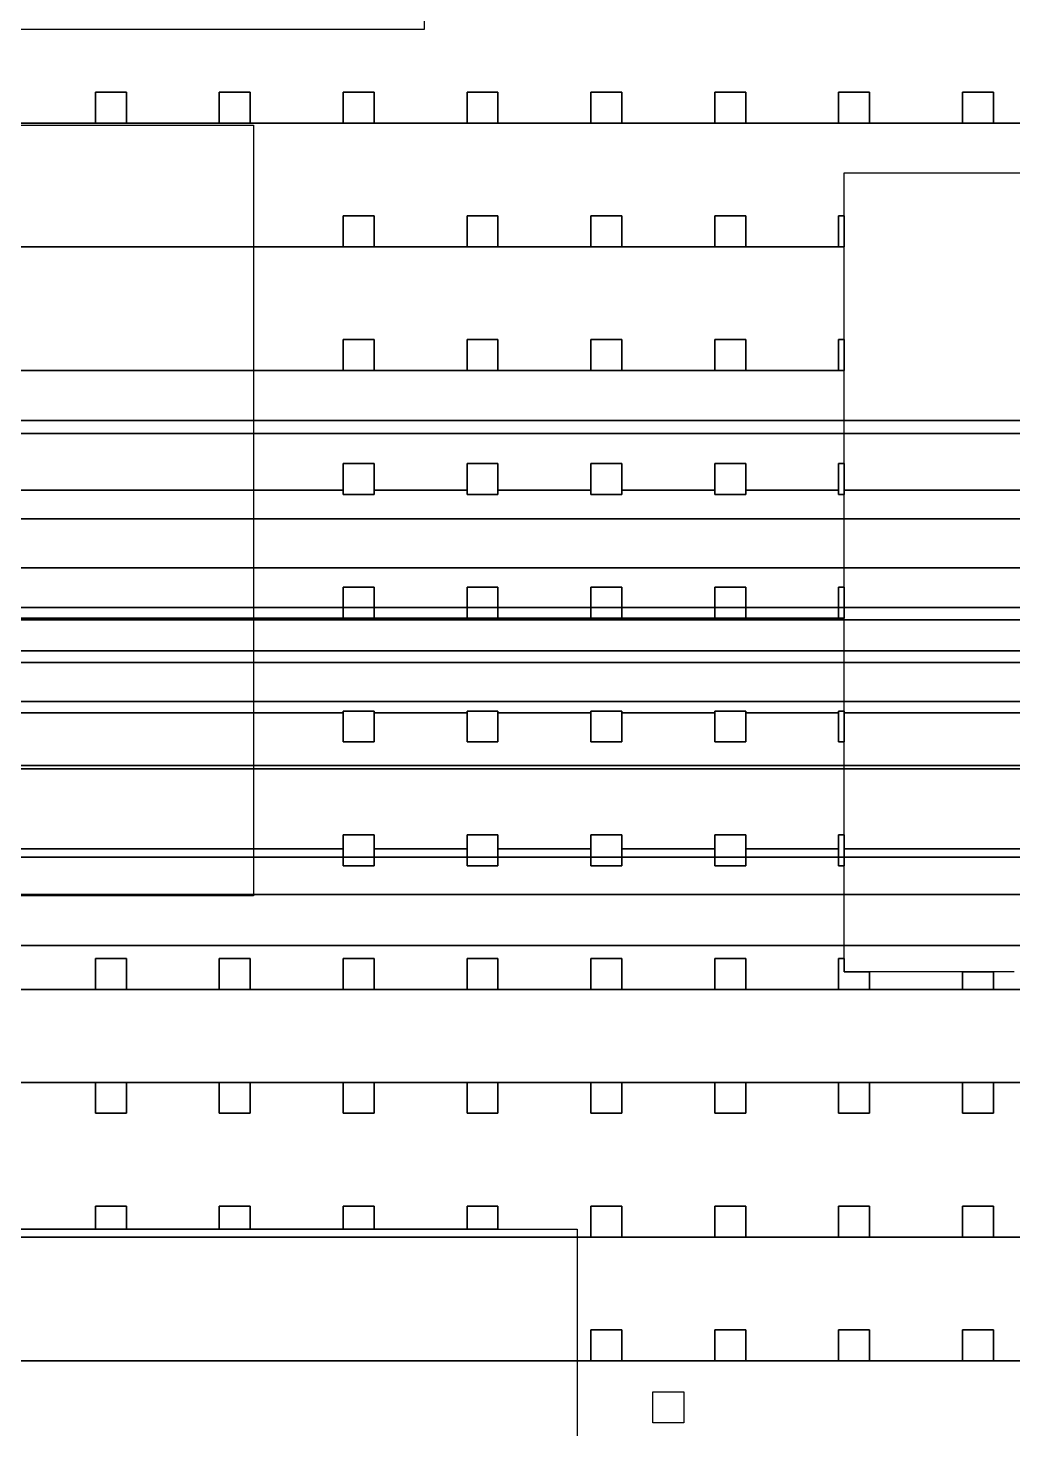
# Model space of a CAD drawing. Extents: x -3500 to 3500, y -3500 to 3500.
# Drawn here: x -517 to 278, y -18 to 1114 of the extents above; entities that cross this region are included whole.
import ezdxf

# ---------------------------------------------------------------- set-up
doc = ezdxf.new("R2010")
doc.units = 0
for name, color, linetype in [('L5D0', 3, 'CONTINUOUS'), ('L5D100', 7, 'CONTINUOUS'), ('L5D101', 6, 'CONTINUOUS'), ('L5D102', 5, 'CONTINUOUS'), ('L5D99', 4, 'CONTINUOUS')]:
    doc.layers.add(name, color=color, linetype=linetype)

# ---------------------------------------------------------------- blocks, each defined once
blk = doc.blocks.new('ground_main_5')
at = {"layer": 'L5D0'}
for points in [[(411.609, 786.8215), (-551.7845, 786.8215)], [(-551.7845, 786.8215), (411.609, 786.8215)], [(348.423, 717.7765), (-534.919, 717.7765)], [(-534.919, 717.7765), (348.423, 717.7765)], [(344.325, 646.2115), (-564.3335, 646.2115)], [(-564.3335, 646.2115), (344.325, 646.2115)], [(357.5455, 611.149), (-1568.5735, 611.149)], [(-1568.5735, 611.149), (357.5455, 611.149)], [(396.665, 570.2155), (-1623.469, 570.2155)], [(-1623.469, 570.2155), (396.665, 570.2155)], [(1694.657, 515.6925), (-1634.043, 515.6925)], [(-1634.043, 515.6925), (1694.657, 515.6925)], [(1699.8735, 444.347), (-1587.079, 444.347)], [(-1587.079, 444.347), (1699.8735, 444.347)], [(479.247, 373.182), (-2334.91, 373.182)], [(-2334.91, -149.2405), (-2334.91, 373.182), (479.247, 373.182)]]:
    blk.add_lwpolyline(points, dxfattribs=at)
blk = doc.blocks.new('TOP_main_5_one_hole')
at = {"layer": 'L5D102'}
blk.add_lwpolyline([(-12.5, -12.5), (-12.5, 12.5), (12.5, 12.5), (12.5, -12.5), (12.5, -12.5)], close=True, dxfattribs=at)
blk = doc.blocks.new('TOP_main_5_Cheese_diff')
at = {"layer": 'L5D101'}
for points in [[(-462.5, 1037.5), (-462.5, 1062.5), (-437.5, 1062.5), (-437.5, 1037.5)], [(-362.5, 1037.5), (-362.5, 1062.5), (-337.5, 1062.5), (-337.5, 1037.5)], [(-262.5, 1037.5), (-262.5, 1062.5), (-237.5, 1062.5), (-237.5, 1037.5)], [(-162.5, 1037.5), (-162.5, 1062.5), (-137.5, 1062.5), (-137.5, 1037.5)], [(-62.5, 1037.5), (-62.5, 1062.5), (-37.5, 1062.5), (-37.5, 1037.5)], [(37.5, 1037.5), (37.5, 1062.5), (62.5, 1062.5), (62.5, 1037.5)], [(137.5, 1037.5), (137.5, 1062.5), (162.5, 1062.5), (162.5, 1037.5)], [(237.5, 1037.5), (237.5, 1062.5), (262.5, 1062.5), (262.5, 1037.5)], [(-262.5, 937.5), (-262.5, 962.5), (-237.5, 962.5), (-237.5, 937.5)], [(-162.5, 937.5), (-162.5, 962.5), (-137.5, 962.5), (-137.5, 937.5)], [(-62.5, 937.5), (-62.5, 962.5), (-37.5, 962.5), (-37.5, 937.5)], [(37.5, 937.5), (37.5, 962.5), (62.5, 962.5), (62.5, 937.5)], [(137.5, 937.5), (137.5, 962.5), (142, 962.5), (142, 937.5)], [(-262.5, 837.5), (-262.5, 862.5), (-237.5, 862.5), (-237.5, 837.5)], [(-162.5, 837.5), (-162.5, 862.5), (-137.5, 862.5), (-137.5, 837.5)], [(-62.5, 837.5), (-62.5, 862.5), (-37.5, 862.5), (-37.5, 837.5)], [(37.5, 837.5), (37.5, 862.5), (62.5, 862.5), (62.5, 837.5)], [(137.5, 837.5), (137.5, 862.5), (142, 862.5), (142, 837.5)], [(-262.5, 737.5), (-262.5, 762.5), (-237.5, 762.5), (-237.5, 737.5)], [(-162.5, 737.5), (-162.5, 762.5), (-137.5, 762.5), (-137.5, 737.5)], [(-62.5, 737.5), (-62.5, 762.5), (-37.5, 762.5), (-37.5, 737.5)], [(37.5, 737.5), (37.5, 762.5), (62.5, 762.5), (62.5, 737.5)], [(137.5, 737.5), (137.5, 762.5), (142, 762.5), (142, 737.5)], [(-262.5, 637.5), (-262.5, 662.5), (-237.5, 662.5), (-237.5, 637.5)], [(-162.5, 637.5), (-162.5, 662.5), (-137.5, 662.5), (-137.5, 637.5)], [(-62.5, 637.5), (-62.5, 662.5), (-37.5, 662.5), (-37.5, 637.5)], [(37.5, 637.5), (37.5, 662.5), (62.5, 662.5), (62.5, 637.5)], [(137.5, 637.5), (137.5, 662.5), (142, 662.5), (142, 637.5)], [(-262.5, 537.5), (-262.5, 562.5), (-237.5, 562.5), (-237.5, 537.5)], [(-162.5, 537.5), (-162.5, 562.5), (-137.5, 562.5), (-137.5, 537.5)], [(-62.5, 537.5), (-62.5, 562.5), (-37.5, 562.5), (-37.5, 537.5)], [(37.5, 537.5), (37.5, 562.5), (62.5, 562.5), (62.5, 537.5)], [(137.5, 537.5), (137.5, 562.5), (142, 562.5), (142, 537.5)], [(-262.5, 437.5), (-262.5, 462.5), (-237.5, 462.5), (-237.5, 437.5)], [(-162.5, 437.5), (-162.5, 462.5), (-137.5, 462.5), (-137.5, 437.5)], [(-62.5, 437.5), (-62.5, 462.5), (-37.5, 462.5), (-37.5, 437.5)], [(37.5, 437.5), (37.5, 462.5), (62.5, 462.5), (62.5, 437.5)], [(137.5, 437.5), (137.5, 462.5), (142, 462.5), (142, 437.5)], [(-462.5, 337.5), (-462.5, 362.5), (-437.5, 362.5), (-437.5, 337.5)], [(-362.5, 337.5), (-362.5, 362.5), (-337.5, 362.5), (-337.5, 337.5)], [(-262.5, 337.5), (-262.5, 362.5), (-237.5, 362.5), (-237.5, 337.5)], [(-162.5, 337.5), (-162.5, 362.5), (-137.5, 362.5), (-137.5, 337.5)], [(-62.5, 337.5), (-62.5, 362.5), (-37.5, 362.5), (-37.5, 337.5)], [(37.5, 337.5), (37.5, 362.5), (62.5, 362.5), (62.5, 337.5)], [(137.5, 337.5), (137.5, 362.5), (142, 362.5), (142, 351.9), (162.5, 351.9), (162.5, 337.5)], [(237.5, 337.5), (237.5, 351.9), (262.5, 351.9), (262.5, 337.5)], [(-462.5, 237.5), (-462.5, 262.5), (-437.5, 262.5), (-437.5, 237.5)], [(-362.5, 237.5), (-362.5, 262.5), (-337.5, 262.5), (-337.5, 237.5)], [(-262.5, 237.5), (-262.5, 262.5), (-237.5, 262.5), (-237.5, 237.5)], [(-162.5, 237.5), (-162.5, 262.5), (-137.5, 262.5), (-137.5, 237.5)], [(-62.5, 237.5), (-62.5, 262.5), (-37.5, 262.5), (-37.5, 237.5)], [(37.5, 237.5), (37.5, 262.5), (62.5, 262.5), (62.5, 237.5)], [(137.5, 237.5), (137.5, 262.5), (162.5, 262.5), (162.5, 237.5)], [(237.5, 237.5), (237.5, 262.5), (262.5, 262.5), (262.5, 237.5)], [(-462.5, 143.9), (-462.5, 162.5), (-437.5, 162.5), (-437.5, 143.9)], [(-362.5, 143.9), (-362.5, 162.5), (-337.5, 162.5), (-337.5, 143.9)], [(-262.5, 143.9), (-262.5, 162.5), (-237.5, 162.5), (-237.5, 143.9)], [(-162.5, 143.9), (-162.5, 162.5), (-137.5, 162.5), (-137.5, 143.9)], [(-62.5, 137.5), (-62.5, 162.5), (-37.5, 162.5), (-37.5, 137.5)], [(37.5, 137.5), (37.5, 162.5), (62.5, 162.5), (62.5, 137.5)], [(137.5, 137.5), (137.5, 162.5), (162.5, 162.5), (162.5, 137.5)], [(237.5, 137.5), (237.5, 162.5), (262.5, 162.5), (262.5, 137.5)], [(-62.5, 37.5), (-62.5, 62.5), (-37.5, 62.5), (-37.5, 37.5)], [(37.5, 37.5), (37.5, 62.5), (62.5, 62.5), (62.5, 37.5)], [(137.5, 37.5), (137.5, 62.5), (162.5, 62.5), (162.5, 37.5)], [(237.5, 37.5), (237.5, 62.5), (262.5, 62.5), (262.5, 37.5)]]:
    blk.add_lwpolyline(points, close=True, dxfattribs=at)
blk = doc.blocks.new('TOP_main_5_Cheese_100')
at = {"layer": 'L5D100'}
for points in [[(337.5, 1037.5), (262.5, 1037.5), (262.5, 1062.5), (237.5, 1062.5), (237.5, 1037.5), (162.5, 1037.5), (162.5, 1062.5), (137.5, 1062.5), (137.5, 1037.5), (62.5, 1037.5), (62.5, 1062.5), (37.5, 1062.5), (37.5, 1037.5), (-37.5, 1037.5), (-37.5, 1062.5), (-62.5, 1062.5), (-62.5, 1037.5), (-137.5, 1037.5), (-137.5, 1062.5), (-162.5, 1062.5), (-162.5, 1037.5), (-237.5, 1037.5), (-237.5, 1062.5), (-262.5, 1062.5), (-262.5, 1037.5), (-337.5, 1037.5), (-337.5, 1062.5), (-362.5, 1062.5), (-362.5, 1037.5), (-437.5, 1037.5), (-437.5, 1062.5), (-462.5, 1062.5), (-462.5, 1037.5), (-537.5, 1037.5)], [(-2334.91, 837.5), (-262.5, 837.5), (-237.5, 837.5), (-162.5, 837.5), (-137.5, 837.5), (-62.5, 837.5), (-37.5, 837.5), (37.5, 837.5), (62.5, 837.5), (137.5, 837.5), (141.9525, 837.5), (141.9525, 862.5), (137.5, 862.5), (137.5, 837.5), (62.5, 837.5), (62.5, 862.5), (37.5, 862.5), (37.5, 837.5), (-37.5, 837.5), (-37.5, 862.5), (-62.5, 862.5), (-62.5, 837.5), (-137.5, 837.5), (-137.5, 862.5), (-162.5, 862.5), (-162.5, 837.5), (-237.5, 837.5), (-237.5, 862.5), (-262.5, 862.5), (-262.5, 837.5), (-2334.91, 837.5)], [(-2334.91, 937.5), (-262.5, 937.5), (-237.5, 937.5), (-162.5, 937.5), (-137.5, 937.5), (-62.5, 937.5), (-37.5, 937.5), (37.5, 937.5), (62.5, 937.5), (137.5, 937.5), (141.9525, 937.5), (141.9525, 962.5), (137.5, 962.5), (137.5, 937.5), (62.5, 937.5), (62.5, 962.5), (37.5, 962.5), (37.5, 937.5), (-37.5, 937.5), (-37.5, 962.5), (-62.5, 962.5), (-62.5, 937.5), (-137.5, 937.5), (-137.5, 962.5), (-162.5, 962.5), (-162.5, 937.5), (-237.5, 937.5), (-237.5, 962.5), (-262.5, 962.5), (-262.5, 937.5), (-2334.91, 937.5)], [(-2334.91, 1037.5), (2334.91, 1037.5)], [(455.712, 797.063), (-559.255, 797.063)], [(-559.255, 797.063), (455.712, 797.063)], [(359.378, 740.9405), (141.9525, 740.9405), (141.9525, 762.5), (137.5, 762.5), (137.5, 740.9405), (62.5, 740.9405), (62.5, 762.5), (37.5, 762.5), (37.5, 740.9405), (-37.5, 740.9405), (-37.5, 762.5), (-62.5, 762.5), (-62.5, 740.9405), (-137.5, 740.9405), (-137.5, 762.5), (-162.5, 762.5), (-162.5, 740.9405), (-237.5, 740.9405), (-237.5, 762.5), (-262.5, 762.5), (-262.5, 740.9405), (-535.543, 740.9405)], [(-535.543, 740.9405), (-262.5, 740.9405), (-262.5, 737.5), (-237.5, 737.5), (-237.5, 740.9405), (-162.5, 740.9405), (-162.5, 737.5), (-137.5, 737.5), (-137.5, 740.9405), (-62.5, 740.9405), (-62.5, 737.5), (-37.5, 737.5), (-37.5, 740.9405), (37.5, 740.9405), (37.5, 737.5), (62.5, 737.5), (62.5, 740.9405), (137.5, 740.9405), (137.5, 737.5), (141.9525, 737.5), (141.9525, 740.9405), (359.378, 740.9405)], [(341.9525, 678.2805), (-543.2965, 678.2805)], [(-573.699, 637.5), (-262.5, 637.5), (-237.5, 637.5), (-162.5, 637.5), (-137.5, 637.5), (-62.5, 637.5), (-37.5, 637.5), (37.5, 637.5), (62.5, 637.5), (137.5, 637.5), (141.9525, 637.5), (141.9525, 662.5), (137.5, 662.5), (137.5, 637.5), (62.5, 637.5), (62.5, 662.5), (37.5, 662.5), (37.5, 637.5), (-37.5, 637.5), (-37.5, 662.5), (-62.5, 662.5), (-62.5, 637.5), (-137.5, 637.5), (-137.5, 662.5), (-162.5, 662.5), (-162.5, 637.5), (-237.5, 637.5), (-237.5, 662.5), (-262.5, 662.5), (-262.5, 637.5), (-573.699, 637.5)], [(-543.2965, 678.2805), (341.9525, 678.2805)], [(346.805, 636.2675), (-575.223, 636.2675)], [(-575.223, 636.2675), (346.805, 636.2675)], [(363.6645, 601.5685), (-1592.813, 601.5685)], [(-1592.813, 601.5685), (363.6645, 601.5685)], [(413.9875, 561.1435), (141.9525, 561.1435), (141.9525, 562.5), (137.5, 562.5), (137.5, 561.1435), (62.5, 561.1435), (62.5, 562.5), (37.5, 562.5), (37.5, 561.1435), (-37.5, 561.1435), (-37.5, 562.5), (-62.5, 562.5), (-62.5, 561.1435), (-137.5, 561.1435), (-137.5, 562.5), (-162.5, 562.5), (-162.5, 561.1435), (-237.5, 561.1435), (-237.5, 562.5), (-262.5, 562.5), (-262.5, 561.1435), (-1627.848, 561.1435)], [(-1627.848, 561.1435), (-262.5, 561.1435), (-262.5, 537.5), (-237.5, 537.5), (-237.5, 561.1435), (-162.5, 561.1435), (-162.5, 537.5), (-137.5, 537.5), (-137.5, 561.1435), (-62.5, 561.1435), (-62.5, 537.5), (-37.5, 537.5), (-37.5, 561.1435), (37.5, 561.1435), (37.5, 537.5), (62.5, 537.5), (62.5, 561.1435), (137.5, 561.1435), (137.5, 537.5), (141.9525, 537.5), (141.9525, 561.1435), (413.9875, 561.1435)], [(1692.987, 518.4305), (-1634.13, 518.4305)], [(-1634.13, 518.4305), (1692.987, 518.4305)], [(1702.0345, 451.1325), (141.9525, 451.1325), (141.9525, 462.5), (137.5, 462.5), (137.5, 451.1325), (62.5, 451.1325), (62.5, 462.5), (37.5, 462.5), (37.5, 451.1325), (-37.5, 451.1325), (-37.5, 462.5), (-62.5, 462.5), (-62.5, 451.1325), (-137.5, 451.1325), (-137.5, 462.5), (-162.5, 462.5), (-162.5, 451.1325), (-237.5, 451.1325), (-237.5, 462.5), (-262.5, 462.5), (-262.5, 451.1325), (-1598.5495, 451.1325)], [(-1598.5495, 451.1325), (-262.5, 451.1325), (-262.5, 437.5), (-237.5, 437.5), (-237.5, 451.1325), (-162.5, 451.1325), (-162.5, 437.5), (-137.5, 437.5), (-137.5, 451.1325), (-62.5, 451.1325), (-62.5, 437.5), (-37.5, 437.5), (-37.5, 451.1325), (37.5, 451.1325), (37.5, 437.5), (62.5, 437.5), (62.5, 451.1325), (137.5, 451.1325), (137.5, 437.5), (141.9525, 437.5), (141.9525, 451.1325), (1702.0345, 451.1325)], [(1678.8545, 414.4), (-792.5135, 414.4)], [(-1856.7805, 337.5), (-562.5, 337.5), (-537.5, 337.5), (-462.5, 337.5), (-437.5, 337.5), (-362.5, 337.5), (-337.5, 337.5), (-262.5, 337.5), (-237.5, 337.5), (-162.5, 337.5), (-137.5, 337.5), (-62.5, 337.5), (-37.5, 337.5), (37.5, 337.5), (62.5, 337.5), (137.5, 337.5), (162.5, 337.5), (237.5, 337.5), (262.5, 337.5), (1949.729, 337.5)], [(1949.729, 337.5), (262.5, 337.5), (262.5, 351.865), (237.5, 351.865), (237.5, 337.5), (162.5, 337.5), (162.5, 351.865), (141.9525, 351.865), (141.9525, 362.5), (137.5, 362.5), (137.5, 337.5), (62.5, 337.5), (62.5, 362.5), (37.5, 362.5), (37.5, 337.5), (-37.5, 337.5), (-37.5, 362.5), (-62.5, 362.5), (-62.5, 337.5), (-137.5, 337.5), (-137.5, 362.5), (-162.5, 362.5), (-162.5, 337.5), (-237.5, 337.5), (-237.5, 362.5), (-262.5, 362.5), (-262.5, 337.5), (-337.5, 337.5), (-337.5, 362.5), (-362.5, 362.5), (-362.5, 337.5), (-437.5, 337.5), (-437.5, 362.5), (-462.5, 362.5), (-462.5, 337.5), (-537.5, 337.5)], [(-792.5135, 414.4), (1678.8545, 414.4)], [(2334.91, 262.5), (-2334.91, 262.5)], [(-537.5, 143.91), (-462.5, 143.91), (-437.5, 143.91), (-362.5, 143.91), (-337.5, 143.91), (-262.5, 143.91), (-237.5, 143.91), (-162.5, 143.91), (-137.5, 143.91), (-137.5, 162.5), (-162.5, 162.5), (-162.5, 143.91), (-237.5, 143.91), (-237.5, 162.5), (-262.5, 162.5), (-262.5, 143.91), (-337.5, 143.91), (-337.5, 162.5), (-362.5, 162.5), (-362.5, 143.91), (-437.5, 143.91), (-437.5, 162.5), (-462.5, 162.5), (-462.5, 143.91), (-537.5, 143.91)], [(-537.5, 262.5), (-462.5, 262.5), (-462.5, 237.5), (-437.5, 237.5), (-437.5, 262.5), (-362.5, 262.5), (-362.5, 237.5), (-337.5, 237.5), (-337.5, 262.5), (-262.5, 262.5), (-262.5, 237.5), (-237.5, 237.5), (-237.5, 262.5), (-162.5, 262.5), (-162.5, 237.5), (-137.5, 237.5), (-137.5, 262.5), (-62.5, 262.5), (-62.5, 237.5), (-37.5, 237.5), (-37.5, 262.5), (37.5, 262.5), (37.5, 237.5), (62.5, 237.5), (62.5, 262.5), (137.5, 262.5), (137.5, 237.5), (162.5, 237.5), (162.5, 262.5), (237.5, 262.5), (237.5, 237.5), (262.5, 237.5), (262.5, 262.5), (1949.729, 262.5)], [(337.5, 137.5), (262.5, 137.5), (262.5, 162.5), (237.5, 162.5), (237.5, 137.5), (162.5, 137.5), (162.5, 162.5), (137.5, 162.5), (137.5, 137.5), (62.5, 137.5), (62.5, 162.5), (37.5, 162.5), (37.5, 137.5), (-37.5, 137.5), (-37.5, 162.5), (-62.5, 162.5), (-62.5, 137.5), (-2334.91, 137.5)], [(-2334.91, -92.6675), (-2334.91, 37.5), (-62.5, 37.5), (-37.5, 37.5), (37.5, 37.5), (62.5, 37.5), (137.5, 37.5), (162.5, 37.5), (237.5, 37.5), (262.5, 37.5), (337.5, 37.5)], [(337.5, 37.5), (262.5, 37.5), (262.5, 62.5), (237.5, 62.5), (237.5, 37.5), (162.5, 37.5), (162.5, 62.5), (137.5, 62.5), (137.5, 37.5), (62.5, 37.5), (62.5, 62.5), (37.5, 62.5), (37.5, 37.5), (-37.5, 37.5), (-37.5, 62.5), (-62.5, 62.5), (-62.5, 37.5), (-2334.91, 37.5), (-2334.91, 137.5), (2334.91, 137.5)]]:
    blk.add_lwpolyline(points, dxfattribs=at)
blk = doc.blocks.new('TOP_main_5')
for name in ['ground_main_5', 'TOP_main_5_Cheese_100', 'TOP_main_5_Cheese_diff', 'TOP_main_5_one_hole']:
    blk.add_blockref(name, (0, 0))
blk = doc.blocks.new('TOP_main_5_NoCheese_99')
at = {"layer": 'L5D99'}
for points in [[(279.247, 351.865), (141.9525, 351.865), (141.9525, 997.135), (2134.91, 997.135)], [(305.585, 1876.91), (-104.6725, 1876.91), (-104.6725, 1313.135), (-197.147, 1313.135), (-197.147, 1113.135), (-1987.009, 1113.135), (-1987.009, 1513.135), (-2134.91, 1513.135), (-2134.91, 1035.82), (-334.901, 1035.82), (-334.901, 413.18), (-592.5135, 413.18), (-592.5135, 213.18), (-1856.7805, 213.18), (-1856.7805, 613.18), (-2134.91, 613.18), (-2134.91, 143.91), (-1520.177, 143.91), (-73.4195, 143.91), (-73.4195, -588.91)]]:
    blk.add_lwpolyline(points, dxfattribs=at)
blk = doc.blocks.new('TOP_main')
for name in ['TOP_main_5', 'TOP_main_5_NoCheese_99']:
    blk.add_blockref(name, (0, 0))

msp = doc.modelspace()

# ---------------------------------------------------------------- block references
msp.add_blockref('TOP_main', (0, 0))

doc.saveas('drawing.dxf')
